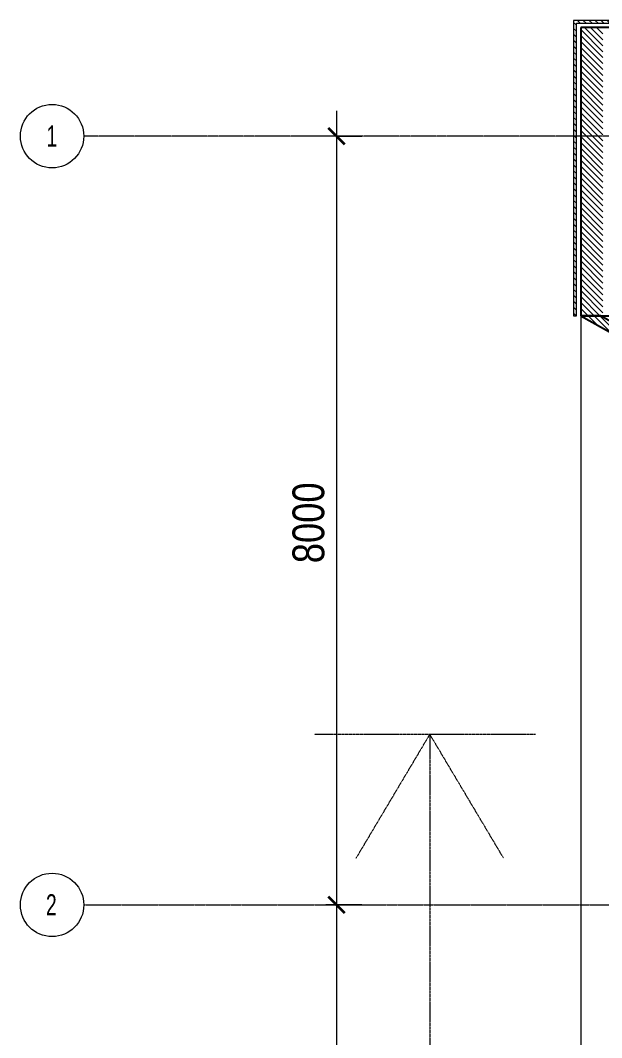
# Model space of a CAD drawing. Header units: millimetres. Extents: x -25222 to 91371, y -63339 to 20835.
# Drawn here: x -25222 to -19177, y 5230 to 15816 of the extents above; entities that cross this region are included whole.
import ezdxf

# ---------------------------------------------------------------- set-up
doc = ezdxf.new("R2010")
doc.units = ezdxf.units.MM
doc.linetypes.add('Dash_2_', pattern=[6.35, 3.175, -3.175])
doc.linetypes.add('Grid Line', pattern=[22.225, 12.7, -3.175, 3.175, -3.175])
for name, color, linetype, lineweight in [('A-ANNO-DIMS', 211, 'Continuous', 9), ('A-ANNO-DIMS-110', 211, 'Continuous', 9), ('A-DETL-HDLN', 90, 'Dash_2_', 5), ('A-WALL', 113, 'Continuous', 5), ('A-WALL-PATT', 111, 'Continuous', 25), ('S-GRID', 1, 'Continuous', 9), ('S-GRID-IDEN', 1, 'Continuous', 9)]:
    doc.layers.add(name, color=color, linetype=linetype, lineweight=lineweight)
doc.styles.add('Swis721 Cn BT', font='swissc.ttf', dxfattribs={"width": 0.8, "height": 220})
doc.styles.add('Swis721 Cn BT_1', font='swissc.ttf', dxfattribs={"height": 330})
doc.dimstyles.new('Diagonal_-_2_5_mm_Swiss_Feet_Metric', dxfattribs={"dimscale": 304.8, "dimtxt": 333.106598, "dimasz": 0.541339, "dimexe": 0.360892, "dimexo": 0.0625, "dimgap": 0.072178, "dimtad": 1, "dimdec": 0, "dimzin": 0, "dimdsep": 46, "dimtxsty": 'Swis721 Cn BT_1', "dimblk1": 'OBLIQUE', "dimblk2": 'OBLIQUE', "dimsah": 1, "dimcen": 0.09, "dimdle": 0.866142, "dimazin": 0, "dimtfac": 1, "dimtdec": 4, "dimtix": 1, "dimtmove": 0, "dimatfit": 3, "dimfxl": 0.866142, "dimfxlon": 1, "dimtvp": 1, "dimtolj": 1, "dimtzin": 0, "dimarcsym": 2})
pattern_1 = [(315, (14219.89, -54691.457), (30.869454, 30.869454), [])]

# ---------------------------------------------------------------- blocks, each defined once
blk = doc.blocks.new('Walls 4 - Walls 4-5300851-4_ FOURTH FLOOR - GA PLAN')
at = {"layer": 'A-WALL-PATT', "lineweight": 5}
h = blk.add_hatch(dxfattribs=at)
h.set_pattern_fill('FP_4', color=9, style=0, pattern_type=2)
h.set_pattern_definition([(45, (54691.457, 14219.89), (-30.869454, 30.869454), [])])
h.paths.add_polyline_path([(6389, -19395), (6389, -19189), (5989, -18469), (5989, -18265), (5889, -18265), (5889, -18495), (6389, -19395)], flags=0)
h.paths.add_polyline_path([(-12241, -18265), (-12341, -18265), (-12341, -18469), (-12741, -19189), (-12741, -19395), (-12241, -18495), (-12241, -18469)], flags=0)
at = {"layer": 'A-WALL', "lineweight": 25}
for p, q in [((-12341, -18469), (-12741, -19189)), ((-12741, -19395), (-12241, -18495)), ((-12741, -19189), (-12741, -19395))]:
    blk.add_line(p, q, dxfattribs=at)
at = {"layer": 'A-WALL'}
blk.add_line((-12741, -19395), (6389, -19395), dxfattribs=at)
blk = doc.blocks.new('Grid - M_Grid Head - Circle 2-3337206-4_ FOURTH FLOOR - GA PLAN')
at = {"layer": 'S-GRID-IDEN'}
blk.add_circle((0, 0), 3, dxfattribs=at)
blk = doc.blocks.new('DIMBLOCK1-4_ FOURTH FLOOR - GA PLAN')
at = {"layer": 'A-ANNO-DIMS-110', "transparency": 16777216}
for p, q in [((-21934, 14875), (-21934, 6611)), ((-21670, 14611), (-22044, 14611)), ((-21934, 14611), (-21670, 14611)), ((-21670, 6611), (-22044, 6611)), ((-21934, 6611), (-21670, 6611))]:
    blk.add_line(p, q, dxfattribs=at)
at = {"layer": 'A-ANNO-DIMS-110', "lineweight": 35, "transparency": 16777216}
for p, q in [((-21934, 14611), (-22017, 14694)), ((-21934, 14611), (-21852, 14529)), ((-21934, 6611), (-22017, 6694)), ((-21934, 6611), (-21852, 6529))]:
    blk.add_line(p, q, dxfattribs=at)
at = {"layer": 'A-ANNO-DIMS-110', "color": 0, "transparency": 16777216, "insert": (-22392, 10167), "char_height": 330, "width": 1065.94, "attachment_point": 1, "rotation": 90, "line_spacing_factor": 0.961347, "style": 'Swis721 Cn BT_1'}
blk.add_mtext('8000', dxfattribs=at)
blk = doc.blocks.new('_Oblique')
at = {"color": 0, "linetype": 'ByBlock', "lineweight": -2}
blk.add_line((-0.5, -0.5), (0.5, 0.5), dxfattribs=at)
blk = doc.blocks.new('DIMBLOCK2-4_ FOURTH FLOOR - GA PLAN')
at = {"layer": 'A-ANNO-DIMS-110', "lineweight": 35, "transparency": 16777216}
for p, q in [((-21934, 6611), (-22017, 6694)), ((-21934, 6611), (-21852, 6529)), ((-21934, -1389), (-22017, -1306)), ((-21934, -1389), (-21852, -1471))]:
    blk.add_line(p, q, dxfattribs=at)
at = {"layer": 'A-ANNO-DIMS-110', "transparency": 16777216}
for p, q in [((-21670, 6611), (-22044, 6611)), ((-21934, 6611), (-21934, -1389)), ((-21934, 6611), (-21670, 6611)), ((-21670, -1389), (-22044, -1389)), ((-21934, -1389), (-21670, -1389))]:
    blk.add_line(p, q, dxfattribs=at)
at = {"layer": 'A-ANNO-DIMS-110', "color": 0, "transparency": 16777216, "insert": (-22392, 2167), "char_height": 330, "width": 1065.94, "attachment_point": 1, "rotation": 90, "line_spacing_factor": 0.961347, "style": 'Swis721 Cn BT_1'}
blk.add_mtext('8000', dxfattribs=at)

msp = doc.modelspace()

# ---------------------------------------------------------------- hatches: boundary and pattern name
at = {"layer": 'A-WALL-PATT', "lineweight": 5}
h = msp.add_hatch(dxfattribs=at)
h.set_pattern_fill('FP_1', color=9, style=0, pattern_type=2)
h.set_pattern_definition(pattern_1)
h.paths.add_polyline_path([(-19469.9, -10593.7), (-19439.9, -10593.7), (-19439.9, -6388.7), (-19469.9, -6388.7)], flags=0)
h.paths.add_polyline_path([(-19439.9, 12741.3), (-19439.9, 15816.3), (-19469.9, 15816.3), (-19469.9, 12741.3)], flags=0)
h = msp.add_hatch(dxfattribs=at)
h.set_pattern_fill('FP_1', color=9, style=0, pattern_type=2)
h.set_pattern_definition(pattern_1)
h.paths.add_polyline_path([(19095.1, 15786.3), (19095.1, 15816.3), (12860.1, 15816.3), (12860.1, 15786.3), (19065.1, 15786.3)], flags=0)
h.paths.add_polyline_path([(-19439.9, 15786.3), (-19394.9, 15786.3), (-14934.9, 15786.3), (-14934.9, 15816.3), (-19439.9, 15816.3), (-19439.9, 15786.3)], flags=0)
h = msp.add_hatch(dxfattribs=at)
h.set_pattern_fill('FP_1', color=9, style=0, pattern_type=2)
h.set_pattern_definition(pattern_1)
h.paths.add_polyline_path([(-19394.9, -10518.7), (-19164.9, -10518.7), (-19164.9, -6388.7), (-19394.9, -6388.7)], flags=0)
h.paths.add_polyline_path([(-19164.9, 12741.3), (-19164.9, 15741.3), (-19394.9, 15741.3), (-19394.9, 12741.3), (-19189, 12741.3)], flags=0)

# ---------------------------------------------------------------- linework, layer by layer
at = {"layer": 'A-DETL-HDLN'}
for p, q in [((-19864.9, 8386.3), (-22164.9, 8386.3)), ((-20964.9, 8386.3), (-21731.8, 7097.2)), ((-20964.9, 8386.3), (-20964.9, -9988.7)), ((-20964.9, 8386.3), (-20197.9, 7097.2))]:
    msp.add_line(p, q, dxfattribs=at)
at = {"layer": 'A-WALL'}
for p, q in [((-19469.9, 15816.3), (-19469.9, 12741.3)), ((-14934.9, 15816.3), (-19469.9, 15816.3)), ((-19439.9, 12741.3), (-19439.9, 15786.3)), ((-19439.9, 15786.3), (-14934.9, 15786.3)), ((-19469.9, 12741.3), (-19439.9, 12741.3))]:
    msp.add_line(p, q, dxfattribs=at)
at = {"layer": 'A-WALL', "lineweight": 25}
for p, q in [((-19394.9, 15741.3), (-19394.9, 12741.3)), ((-14934.9, 15741.3), (-19394.9, 15741.3)), ((-19394.9, 12741.3), (-18264.9, 12741.3))]:
    msp.add_line(p, q, dxfattribs=at)
at = {"layer": 'S-GRID', "linetype": 'Grid Line'}
for p, q in [((90711.2, 14611.3), (-24562.2, 14611.3)), ((-24562.2, 6611.3), (90711.2, 6611.3))]:
    msp.add_line(p, q, dxfattribs=at)

# ---------------------------------------------------------------- block references
at = {"layer": 'A-WALL', "rotation": 270.0000000000001}
msp.add_blockref('Walls 4 - Walls 4-5300851-4_ FOURTH FLOOR - GA PLAN', (0, 0), dxfattribs=at)
at = {"layer": 'S-GRID-IDEN', "xscale": 110, "yscale": 110, "zscale": 110}
for p, rotation in [((-24892.2, 14611.3), 89.99999999999999), ((-24892.2, 6611.3), 269.9999999999997)]:
    msp.add_blockref('Grid - M_Grid Head - Circle 2-3337206-4_ FOURTH FLOOR - GA PLAN', p, dxfattribs=dict(at, rotation=rotation))

# ---------------------------------------------------------------- texts
at = {"layer": 'S-GRID-IDEN', "char_height": 220, "width": 141.097, "attachment_point": 1, "style": 'Swis721 Cn BT'}
for s, insert in [('1', (-24950.6, 14722.3)), ('2', (-24956.2, 6722.5))]:
    msp.add_mtext(s, dxfattribs=dict(at, insert=insert))

# ---------------------------------------------------------------- dimensions: what is measured, and where the dimension line sits
at = {"layer": 'A-ANNO-DIMS'}
for base, p1, p2, override, picture, middle in [((-21934, 6611.3), (-21670, 14611.3), (-21670, 6611.3), {"dimpost": '<>', "dimfxl": 8000.000307}, 'DIMBLOCK1-4_ FOURTH FLOOR - GA PLAN', (-22125.4, 10611.3)), ((-21934, -1388.7), (-21670, 6611.3), (-21670, -1388.7), {"dimpost": '<>', "dimfxl": 8000}, 'DIMBLOCK2-4_ FOURTH FLOOR - GA PLAN', (-22125.4, 2611.3))]:
    dim = msp.add_linear_dim(base=base, p1=p1, p2=p2, angle=90, dimstyle='Diagonal_-_2_5_mm_Swiss_Feet_Metric', override=override, dxfattribs=at)
    dim.commit()
    dim.dimension.update_dxf_attribs({"geometry": picture, "text_midpoint": middle})

doc.saveas('drawing.dxf')
